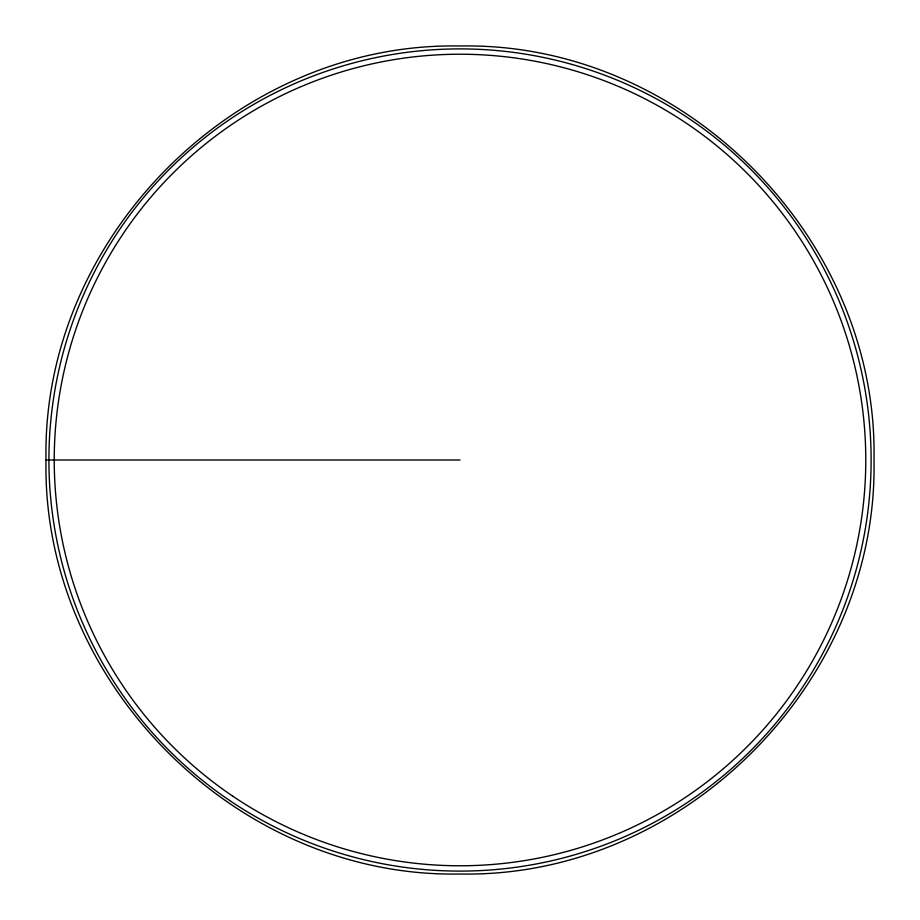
<?xml version="1.0" encoding="UTF-8"?>
<svg xmlns="http://www.w3.org/2000/svg" width="920" height="920" viewBox="0 0 920 920"><rect width="100%" height="100%" fill="white"/><g stroke="black" fill="none" stroke-linecap="round" stroke-linejoin="round"><path stroke-width="1.38" d="M46 460C41.55 237.222 237.222 41.55 460 46C682.778 41.55 878.45 237.222 874 460C878.45 682.778 682.778 878.45 460 874C237.222 878.45 41.55 682.778 46 460L460 460M229.574 800.457A411.113 411.113 0 0 0 870.067 489.325A411.113 411.113 0 0 0 280.37 90.218A411.113 411.113 0 0 0 229.574 800.457M232.564 796.041A405.777 405.777 0 0 0 864.742 488.945A405.777 405.777 0 0 0 282.693 95.013A405.777 405.777 0 0 0 232.564 796.041"/></g></svg>
